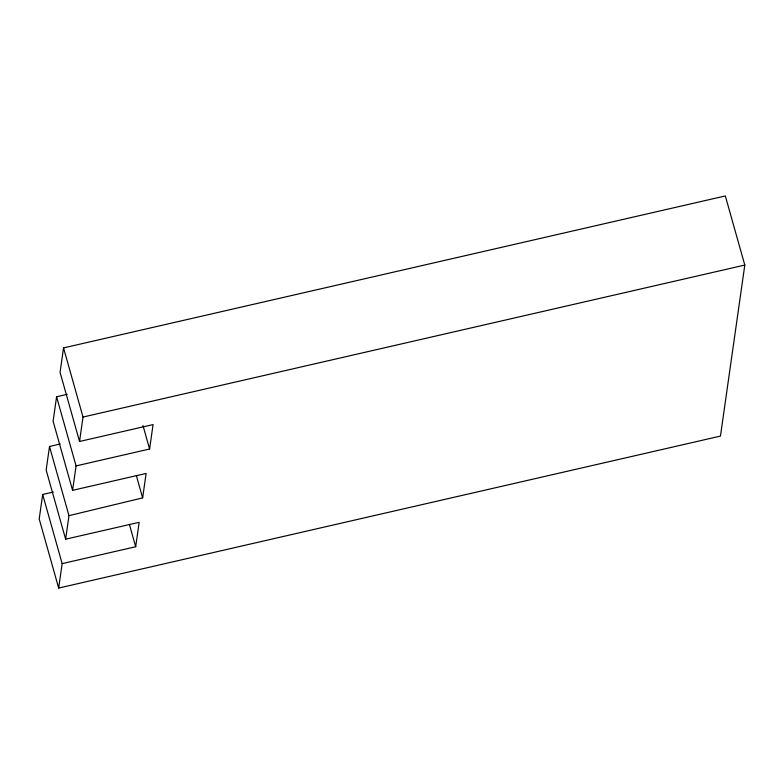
<?xml version="1.0" encoding="UTF-8"?>
<svg xmlns="http://www.w3.org/2000/svg" width="784" height="784" viewBox="0 0 784 784"><rect width="100%" height="100%" fill="white"/><g stroke="black" fill="none" stroke-linecap="round" stroke-linejoin="round"><path stroke-width="1.18" d="M53.351 492.048L42.679 494.498L39.2 518.93L58.682 588.059L720.457 436.09L744.8 265.07L725.318 195.941L63.543 347.91L60.064 372.341L79.537 441.48L153.076 424.585L149.597 449.016L76.068 465.912L72.589 490.343L146.118 473.448L142.639 497.879L68.982 515.666L65.631 539.196L139.16 522.311L135.691 546.742L62.152 563.627L58.682 588.059M60.192 443.95L49.5 446.537L46.158 470.067L65.631 539.196M67.257 394.323L56.585 396.773L53.106 421.204L72.589 490.343M79.537 441.48L83.016 417.049L63.543 347.91M83.016 417.049L744.8 265.07M142.992 425.585L149.597 449.016M136.367 475.623L142.639 497.879M129.419 524.486L135.691 546.742M56.585 396.773L76.068 465.912M49.5 446.537L68.982 515.666M42.679 494.498L62.152 563.627"/></g></svg>
